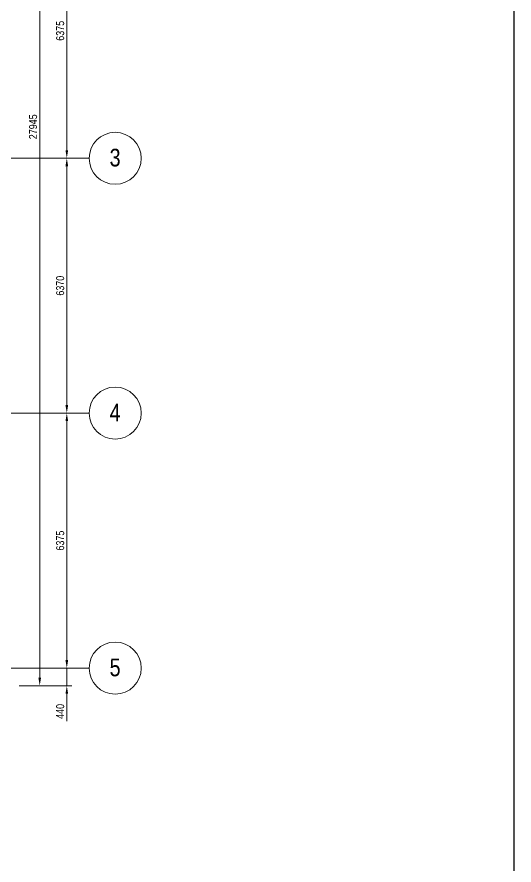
# Model space of a CAD drawing. Header units: millimetres. Extents: x -31954 to 493870, y 99509 to 604061.
# Drawn here: x 290521 to 302946, y 432587 to 453788 of the extents above; entities that cross this region are included whole.
import ezdxf

# ---------------------------------------------------------------- set-up
doc = ezdxf.new("R2010")
doc.units = ezdxf.units.MM
doc.header["$LTSCALE"] = 10
doc.linetypes.add('Center', pattern=[2, 1.25, -0.25, 0.25, -0.25])
doc.layers.add('A-ANNOTATIONS', color=1, linetype='Continuous', lineweight=9)
doc.layers.add('S-GRID', color=6, linetype='Center', lineweight=9)
doc.styles.add('Dimension Text', font='arial.ttf', dxfattribs={"width": 0.8})
doc.styles.get("Standard").update_dxf_attribs({"font": 'arial.ttf', "width": 0.8})

# ---------------------------------------------------------------- blocks, each defined once
blk = doc.blocks.new('Grid - M_Grid Head - Circle-10837-Second Floor Level')
at = {"layer": 'S-GRID', "linetype": 'Continuous'}
blk.add_circle((0, 0), 6.5, dxfattribs=at)

msp = doc.modelspace()

# ---------------------------------------------------------------- linework, layer by layer
at = {"layer": 'A-ANNOTATIONS'}
for p, q in [((291089.9, 464815), (291089.9, 437270)), ((291766.8, 456430), (291766.8, 450455)), ((291916.4, 450255), (291641.8, 450255)), ((291916.4, 450255), (291641.8, 450255)), ((291766.8, 450055), (291766.8, 444085)), ((291916.4, 443885), (291641.8, 443885)), ((291916.4, 443885), (291641.8, 443885)), ((291766.8, 443685), (291766.8, 437710)), ((291766.8, 437710), (291766.8, 437910)), ((291916.4, 437510), (291641.8, 437510)), ((291916.4, 437510), (291641.8, 437510)), ((291766.8, 437510), (291766.8, 437070)), ((290572.4, 437070), (291891.8, 437070)), ((290572.4, 437070), (291214.9, 437070)), ((291766.8, 436870), (291766.8, 436185.6))]:
    msp.add_line(p, q, dxfattribs=at)
for points in [[(291733.4, 450455), (291800.1, 450455), (291766.8, 450255)], [(291733.4, 450055), (291800.1, 450055), (291766.8, 450255)], [(291733.4, 444085), (291800.1, 444085), (291766.8, 443885)], [(291733.4, 443685), (291800.1, 443685), (291766.8, 443885)], [(291733.4, 437710), (291800.1, 437710), (291766.8, 437510)], [(291733.4, 437710), (291800.1, 437710), (291766.8, 437510)], [(291056.5, 437270), (291123.2, 437270), (291089.9, 437070)], [(291733.4, 436870), (291800.1, 436870), (291766.8, 437070)]]:
    msp.add_solid(points, dxfattribs=at)
at = {"layer": 'S-GRID'}
for p, q in [((249692.4, 450255), (292326.3, 450255)), ((249692.4, 443885), (292326.3, 443885)), ((249692.4, 437510), (292326.3, 437510))]:
    msp.add_line(p, q, dxfattribs=at)

# ---------------------------------------------------------------- block references
at = {"layer": 'S-GRID', "linetype": 'Continuous', "xscale": 99.99999999999993, "yscale": 99.99999999999993, "zscale": 99.99999999999993, "rotation": 270}
for p in [(292976.3, 450255), (292976.3, 443885), (292976.3, 437510)]:
    msp.add_blockref('Grid - M_Grid Head - Circle-10837-Second Floor Level', p, dxfattribs=at)

# ---------------------------------------------------------------- texts
at = {"layer": 'A-ANNOTATIONS', "char_height": 200, "attachment_point": 5, "rotation": 90, "style": 'Dimension Text'}
for s, insert in [('6375', (291602.1, 453442.5)), ('27945', (290925.2, 451042.5)), ('6370', (291602.1, 447070)), ('6375', (291602.1, 440697.5)), ('440', (291602.2, 436427.8))]:
    msp.add_mtext(s, dxfattribs=dict(at, insert=insert))

# ---------------------------------------------------------------- next in the draw order: texts
at = {"layer": 'S-GRID', "char_height": 442.59, "width": 410.36, "attachment_point": 2, "line_spacing_factor": 0.938532, "bg_fill": 3, "box_fill_scale": 1.25, "bg_fill_color": 0, "bg_fill_transparency": 0}
for s, insert in [('\\fArial|b0|i0|c0|p34|;3', (292973.7, 450493.5)), ('\\fArial|b0|i0|c0|p34|;4', (292973.7, 444123.5)), ('\\fArial|b0|i0|c0|p34|;5', (292973.7, 437748.5))]:
    msp.add_mtext(s, dxfattribs=dict(at, insert=insert))

# ---------------------------------------------------------------- next in the draw order: linework, layer by layer
at = {"layer": 'Defpoints'}
msp.add_lwpolyline([(239324.1, 529809.5), (239324.1, 339591.4), (302945.5, 339591.4), (302945.5, 529809.5)], close=True, dxfattribs=at)

doc.saveas('drawing.dxf')
